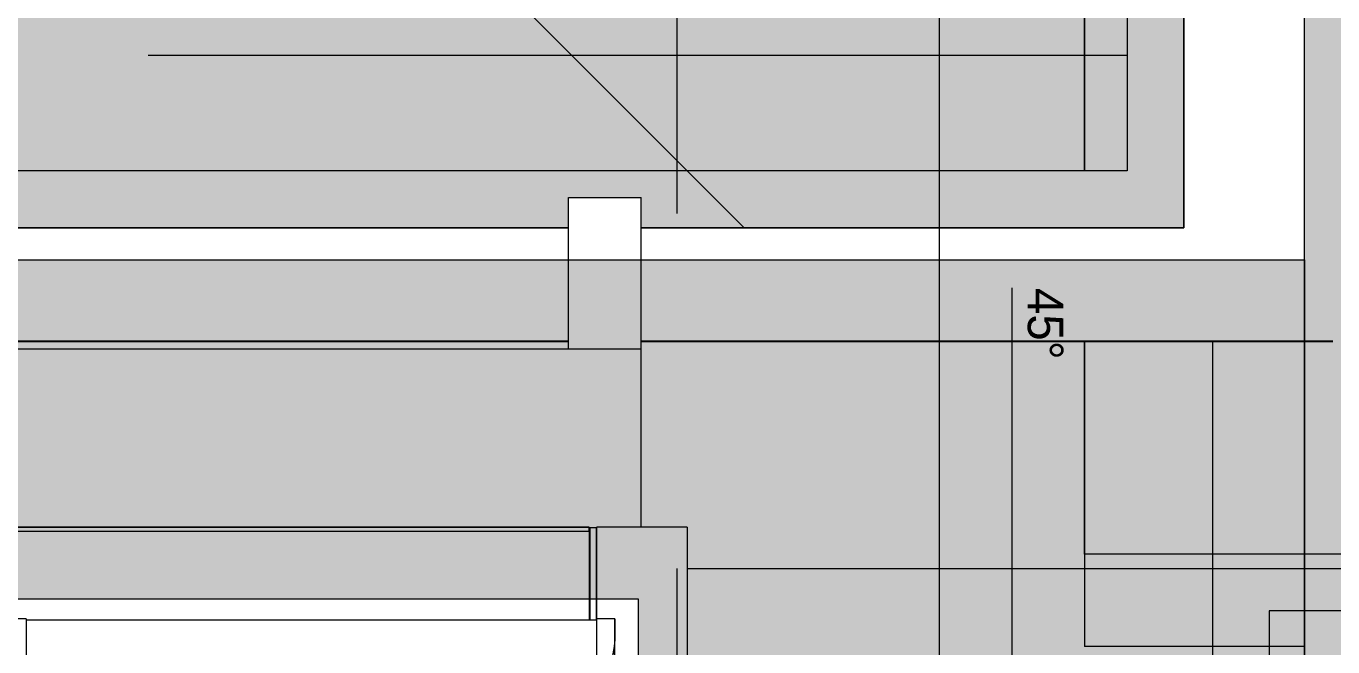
# Model space of a CAD drawing. Header units: metres. Extents: x -4 to 206, y -18 to 45.
# Drawn here: x 44.013 to 45.855, y -10.114 to -9.24 of the extents above; entities that cross this region are included whole.
import ezdxf

# ---------------------------------------------------------------- set-up
doc = ezdxf.new("R2010")
doc.units = ezdxf.units.M
doc.header["$MEASUREMENT"] = 0
doc.set_wipeout_variables(frame=1)
for name, pattern in [('Schnittlinie', [0.006, 0.003, -0.0015, 0, -0.0015]), ('Strichlinie eng', [0.002, 0.0015, -0.0005]), ('Untersicht', [0.001, 0.0005, -0.0005]), ('Wipeout_Contour', [1, 0, -1])]:
    doc.linetypes.add(name, pattern=pattern)
for name, color, linetype in [('3._DD PP STG2_4_000 Achsraster', 7, 'Continuous'), ('3._DD PP STG2_4_110 Wand Aussen', 7, 'Continuous'), ('3._DD PP STG2_4_140 Brüstung', 7, 'Continuous'), ('3._DD PP STG2_4_210 Decke', 7, 'Continuous'), ('3._DD PP STG2_4_220 Bodenaufbau - Außen_ Gefälle', 7, 'Continuous'), ('3._DD PP STG2_4_221 Bodenaufbau - Abdichtung', 7, 'Continuous'), ('3._DD PP STG2_4_310 Dachkonstruktion massiv', 7, 'Continuous'), ('3._DD PP STG2_4_325 Dachfenster', 7, 'Continuous'), ('3._DD PP STG2_4_330 Dachaufbau', 7, 'Continuous'), ('3._DD PP STG2_4_611 Entwässerung', 7, 'Continuous'), ('3._DD PP STG2_4_851 Marker Schnitt', 7, 'Continuous')]:
    doc.layers.add(name, color=color, linetype=linetype)
doc.styles.add('ERSTELLTER_STIL_2', font='')
doc.styles.get('ERSTELLTER_STIL_2').set_extended_font_data('Eurostile')

msp = doc.modelspace()

# ---------------------------------------------------------------- linework, layer by layer
at = {"layer": '3._DD PP STG2_4_000 Achsraster', "color": 5, "linetype": 'Continuous', "lineweight": 0, "ltscale": 1000}
msp.add_line((31.8, -10.0037), (54.3, -10.0037), dxfattribs=at)
at = {"layer": '3._DD PP STG2_4_110 Wand Aussen', "color": 8, "linetype": 'Schnittlinie', "lineweight": 13, "ltscale": 1000, "flags": 128}
for points in [[(45.505, -8.8031), (45.505, -10.1137)], [(45.815, -10.1137), (45.815, -8.8031)], [(45.685, -10.1137), (45.505, -10.1137)], [(45.69, -10.1137), (45.685, -10.1137)], [(45.81, -10.1137), (45.69, -10.1137)], [(45.815, -10.1137), (45.81, -10.1137)]]:
    msp.add_lwpolyline(points, dxfattribs=at)
at = {"layer": '3._DD PP STG2_4_210 Decke', "color": 7, "linetype": 'Continuous', "lineweight": 13, "ltscale": 1000, "flags": 128}
msp.add_lwpolyline([(48.645, -1.4987), (45.765, -1.4987), (45.765, -3.9237), (45.635, -3.9237), (43.155, -3.9237), (43.155, -5.8737), (41.175, -5.8737), (41.175, -3.9237), (38.605, -3.9237), (38.605, -4.3437), (36.365, -4.3437), (36.365, -1.4987), (33.4844, -1.4987), (33.4954, -10.3587), (34.515, -10.3587), (34.515, -11.383), (37.335, -11.3837), (37.335, -10.0637), (42.835, -10.0637), (42.835, -9.5637), (45.685, -9.5637), (45.685, -8.8637), (48.185, -8.8637)], dxfattribs=at)
at = {"layer": '3._DD PP STG2_4_210 Decke', "color": 7, "linetype": 'Continuous', "lineweight": 13, "ltscale": 1000, "true_color": 0xf4f4f4, "flags": 128}
msp.add_lwpolyline([(33.7568, -11.4636), (33.759, -13.2537), (37.385, -13.2537), (37.385, -12.6087), (42.5891, -12.6087), (42.885, -12.5662), (42.885, -11.7587), (48.205, -11.7587), (48.205, -11.1337), (51.7609, -11.1337), (51.7654, -10.0637), (45.765, -10.0637), (45.765, -10.9637), (42.915, -10.9637), (42.915, -11.4636)], close=True, dxfattribs=at)
at = {"layer": '3._DD PP STG2_4_220 Bodenaufbau - Außen_ Gefälle', "color": 7, "linetype": 'Continuous', "lineweight": 13, "ltscale": 1000, "true_color": 0xf4f4f4, "flags": 128}
msp.add_lwpolyline([(33.759, -13.2437), (37.145, -13.2437), (37.145, -12.5987), (39.935, -12.5987), (42.389, -12.5987), (42.875, -12.5289), (42.875, -11.7487), (45.815, -11.7487), (48.195, -11.7487), (48.195, -11.1237), (51.7609, -11.1237), (51.7654, -10.0637), (45.765, -10.0637), (45.765, -10.9637), (42.915, -10.9637), (42.915, -11.4636), (33.7568, -11.4636)], close=True, dxfattribs=at)
at = {"layer": '3._DD PP STG2_4_310 Dachkonstruktion massiv', "color": 255, "linetype": 'Strichlinie eng', "lineweight": 13, "ltscale": 1000, "flags": 128}
for points in [[(45.505, -9.9837), (45.505, -8.8637)], [(45.505, -9.9837), (45.505, -8.8687)], [(45.6851, -9.2809), (42.6551, -9.2809)], [(45.6851, -9.5637), (45.6851, -9.2809)], [(42.6551, -9.5637), (45.6851, -9.5637)], [(42.965, -9.5687), (45.6851, -9.5687)], [(45.6851, -9.5637), (45.6851, -10.8837)], [(45.6851, -9.5687), (45.6851, -10.8837)], [(44.8761, -9.7637), (43.2161, -9.7637)], [(44.8761, -10.8837), (44.8761, -9.7637)], [(46.2301, -9.9837), (45.505, -9.9837)], [(46.2301, -9.9837), (45.505, -9.9837)], [(44.8761, -10.0337), (43.2161, -10.0337)], [(44.8761, -10.8837), (44.8761, -10.0337)]]:
    msp.add_lwpolyline(points, dxfattribs=at)

# ---------------------------------------------------------------- next in the draw order: wipeouts: each hides what was drawn before it
at = {"color": 254, "linetype": 'Wipeout_Contour', "lineweight": 0, "ltscale": 140.582989}
msp.add_wipeout([(45.8548, -9.6836), (45.565, -9.4436), (45.565, -9.6836)], dxfattribs=at).dxf.layer = '3._DD PP STG2_4_140 Brüstung'

# ---------------------------------------------------------------- next in the draw order: wipeouts: each hides what was drawn before it
at = {"color": 254, "linetype": 'Wipeout_Contour', "lineweight": 0, "ltscale": 139.634304}
msp.add_wipeout([(45.565, -9.4436), (45.8548, -9.6836), (45.8549, -9.4436)], dxfattribs=at).dxf.layer = '3._DD PP STG2_4_140 Brüstung'

# ---------------------------------------------------------------- next in the draw order: wipeouts: each hides what was drawn before it
at = {"color": 254, "linetype": 'Wipeout_Contour', "lineweight": 0, "ltscale": 186.533173}
msp.add_wipeout([(45.565, -8.9836), (45.565, -9.4436), (45.8549, -9.4436), (45.8549, -8.9837)], dxfattribs=at).dxf.layer = '3._DD PP STG2_4_140 Brüstung'

# ---------------------------------------------------------------- next in the draw order: linework, layer by layer
at = {"layer": '3._DD PP STG2_4_140 Brüstung', "color": 7, "linetype": 'Continuous', "lineweight": 18, "ltscale": 1000, "flags": 128}
msp.add_lwpolyline([(45.565, -8.7436), (45.565, -9.4436)], dxfattribs=at)
at = {"layer": '3._DD PP STG2_4_221 Bodenaufbau - Abdichtung', "color": 171, "linetype": 'Schnittlinie', "lineweight": 13, "ltscale": 1000, "true_color": 0x6c6cff, "flags": 128}
msp.add_lwpolyline([(45.645, -8.8237), (45.645, -9.5237)], dxfattribs=at)

# ---------------------------------------------------------------- next in the draw order: wipeouts: each hides what was drawn before it
at = {"color": 254, "linetype": 'Wipeout_Contour', "lineweight": 0, "ltscale": 140.715531}
msp.add_wipeout([(45.8549, -8.9838), (45.8549, -9.6836), (45.8551, -8.9838)], dxfattribs=at).dxf.layer = '3._DD PP STG2_4_140 Brüstung'

# ---------------------------------------------------------------- next in the draw order: linework, layer by layer
at = {"layer": '3._DD PP STG2_4_140 Brüstung', "color": 7, "linetype": 'Continuous', "lineweight": 18, "ltscale": 1000}
msp.add_line((45.8549, -9.6836), (45.8548, -9.6836), dxfattribs=at)

# ---------------------------------------------------------------- next in the draw order: wipeouts: each hides what was drawn before it
at = {"color": 254, "linetype": 'Wipeout_Contour', "lineweight": 0, "ltscale": 181.250957}
msp.add_wipeout([(45.565, -9.4436), (43.0049, -9.4436), (43.0049, -9.6836), (45.565, -9.6836)], dxfattribs=at).dxf.layer = '3._DD PP STG2_4_140 Brüstung'

# ---------------------------------------------------------------- next in the draw order: linework, layer by layer
at = {"layer": '3._DD PP STG2_4_140 Brüstung', "color": 7, "linetype": 'Continuous', "lineweight": 18, "ltscale": 1000, "flags": 128}
msp.add_lwpolyline([(45.565, -9.4436), (43.0049, -9.4436)], dxfattribs=at)
at = {"layer": '3._DD PP STG2_4_221 Bodenaufbau - Abdichtung', "color": 171, "linetype": 'Schnittlinie', "lineweight": 13, "ltscale": 1000, "true_color": 0x6c6cff, "flags": 128}
for points in [[(45.025, -9.5237), (44.495, -8.9937)], [(44.495, -8.9937), (45.025, -9.5237)], [(45.025, -9.5237), (42.455, -9.5237)], [(45.645, -9.5237), (45.025, -9.5237)]]:
    msp.add_lwpolyline(points, dxfattribs=at)

# ---------------------------------------------------------------- next in the draw order: wipeouts: each hides what was drawn before it
at = {"color": 254, "linetype": 'Wipeout_Contour', "lineweight": 0, "ltscale": 137.296989}
msp.add_wipeout([(45.8549, -9.6837), (43.0051, -9.6836), (45.8549, -9.6838)], dxfattribs=at).dxf.layer = '3._DD PP STG2_4_140 Brüstung'

# ---------------------------------------------------------------- next in the draw order: hatches: boundary and pattern name
at = {"layer": '3._DD PP STG2_4_220 Bodenaufbau - Außen_ Gefälle', "linetype": 'Continuous', "lineweight": 0, "true_color": 0x323232}
msp.add_hatch(color=250, dxfattribs=at).paths.add_polyline_path([(33.5244, -1.5387), (33.5354, -10.3187), (34.555, -10.3187), (34.555, -11.3437), (37.295, -11.3437), (37.295, -10.0237), (42.795, -10.0237), (42.795, -9.5237), (45.645, -9.5237), (45.645, -8.8237), (48.225, -8.8237), (48.225, -9.9837), (51.065, -9.9837), (51.065, -8.1987), (51.9934, -8.1987), (52.0151, -4.3837), (48.605, -4.3837), (48.605, -1.5387), (45.805, -1.5387), (45.805, -3.9637), (43.12, -3.9637), (43.12, -5.8237), (41.225, -5.8237), (41.225, -3.9637), (38.7509, -3.9637), (38.7509, -4.3837), (36.325, -4.3837), (36.325, -1.5387)])
at = {"layer": '3._DD PP STG2_4_330 Dachaufbau', "linetype": 'Continuous', "lineweight": 0, "true_color": 0x000000}
msp.add_hatch(color=18, dxfattribs=at).paths.add_polyline_path([(48.055, -10.1837), (48.055, -8.8687), (45.815, -8.8687), (45.815, -10.1837), (46.1798, -10.1837), (46.1798, -9.4782), (47.8398, -9.4782), (47.8398, -10.1837)])

# ---------------------------------------------------------------- next in the draw order: linework, layer by layer
at = {"layer": '3._DD PP STG2_4_000 Achsraster', "color": 5, "linetype": 'Continuous', "lineweight": 0, "ltscale": 1000}
msp.add_line((45.3, 1.9963), (45.3, -16.0037), dxfattribs=at)
at = {"layer": '3._DD PP STG2_4_140 Brüstung', "color": 7, "linetype": 'Continuous', "lineweight": 18, "ltscale": 1000}
for p, q in [((45.8548, -9.6836), (43.0051, -9.6836)), ((45.8549, -9.6836), (45.8548, -9.6836))]:
    msp.add_line(p, q, dxfattribs=at)
at = {"layer": '3._DD PP STG2_4_140 Brüstung', "color": 7, "linetype": 'Continuous', "lineweight": 18, "ltscale": 1000, "flags": 128}
msp.add_lwpolyline([(43.0051, -9.6838), (45.8551, -9.6838)], dxfattribs=at)
at = {"layer": '3._DD PP STG2_4_220 Bodenaufbau - Außen_ Gefälle', "color": 7, "linetype": 'Continuous', "lineweight": 13, "ltscale": 1000, "flags": 128}
msp.add_lwpolyline([(48.605, -1.5387), (45.805, -1.5387), (45.805, -3.9637), (43.12, -3.9637), (43.12, -5.8237), (41.225, -5.8237), (41.225, -3.9637), (38.7509, -3.9637), (38.7509, -4.3837), (36.325, -4.3837), (36.325, -1.5387), (33.5244, -1.5387), (33.5354, -10.3187), (34.555, -10.3187), (34.555, -11.3437), (37.295, -11.3437), (37.295, -10.0237), (42.795, -10.0237), (42.795, -9.5237), (45.645, -9.5237), (45.645, -8.8237), (48.225, -8.8237)], dxfattribs=at)
at = {"layer": '3._DD PP STG2_4_330 Dachaufbau', "color": 7, "linetype": 'Continuous', "lineweight": 18, "ltscale": 1000, "flags": 128}
for points in [[(45.815, -10.1837), (45.815, -8.8687)], [(45.815, -9.5687), (45.815, -11.0837)]]:
    msp.add_lwpolyline(points, dxfattribs=at)
at = {"layer": '3._DD PP STG2_4_611 Entwässerung', "color": 250, "linetype": 'Continuous', "lineweight": 13, "ltscale": 1000, "true_color": 0x3f3f3f}
msp.add_line((45.4028, -10.266), (45.4028, -9.6085), dxfattribs=at)

# ---------------------------------------------------------------- next in the draw order: texts
at = {"layer": '3._DD PP STG2_4_611 Entwässerung', "color": 250, "linetype": 'Continuous', "lineweight": 13, "true_color": 0x3f3f3f, "insert": (45.4242, -9.6085), "char_height": 0.05, "attachment_point": 7, "rotation": 270, "style": 'ERSTELLTER_STIL_2'}
msp.add_mtext('\\A1;{\\pql;\\fEurostile|b0|i0|c0|p0;\\W1.000000;45°}', dxfattribs=at)

# ---------------------------------------------------------------- next in the draw order: wipeouts: each hides what was drawn before it
at = {"color": 254, "linetype": 'Wipeout_Contour', "lineweight": 0, "ltscale": 183.383436}
msp.add_wipeout([(44.88, -9.4809), (44.7777, -9.4809), (44.7777, -9.6942), (44.88, -9.6942)], dxfattribs=at).dxf.layer = '3._DD PP STG2_4_325 Dachfenster'

# ---------------------------------------------------------------- next in the draw order: linework, layer by layer
at = {"layer": '3._DD PP STG2_4_325 Dachfenster', "color": 7, "linetype": 'Continuous', "lineweight": 13, "ltscale": 1000, "true_color": 0xf4f4f4, "flags": 128}
msp.add_lwpolyline([(44.7777, -9.4809), (44.88, -9.4809)], dxfattribs=at)
at = {"layer": '3._DD PP STG2_4_330 Dachaufbau', "color": 7, "linetype": 'Continuous', "lineweight": 18, "ltscale": 1000, "flags": 128}
msp.add_lwpolyline([(42.965, -9.5687), (45.815, -9.5687)], dxfattribs=at)

# ---------------------------------------------------------------- next in the draw order: wipeouts: each hides what was drawn before it
at = {"color": 254, "linetype": 'Wipeout_Contour', "lineweight": 0, "ltscale": 542.134104}
msp.add_wipeout([(44.88, -9.6942), (43.12, -9.6942), (43.12, -9.9457), (43.1825, -9.9457), (43.1835, -9.9464), (43.1925, -9.9464), (43.1935, -9.9459), (44.8065, -9.9458), (44.8075, -9.9464), (44.8165, -9.9464), (44.8175, -9.9457), (44.88, -9.9457)], dxfattribs=at).dxf.layer = '3._DD PP STG2_4_325 Dachfenster'

# ---------------------------------------------------------------- next in the draw order: linework, layer by layer
at = {"layer": '3._DD PP STG2_4_325 Dachfenster', "color": 7, "linetype": 'Continuous', "lineweight": 13, "ltscale": 1000, "true_color": 0xf4f4f4, "flags": 128}
for points in [[(44.7777, -9.6942), (44.7777, -9.4809)], [(44.88, -9.6942), (44.88, -9.4809)], [(43.12, -9.6942), (44.88, -9.6942)], [(44.88, -9.9457), (44.88, -9.6942)]]:
    msp.add_lwpolyline(points, dxfattribs=at)

# ---------------------------------------------------------------- next in the draw order: wipeouts: each hides what was drawn before it
at = {"color": 254, "linetype": 'Wipeout_Contour', "lineweight": 0, "ltscale": 229.742175}
msp.add_wipeout([(44.8175, -9.9457), (44.8165, -9.9464), (44.8165, -10.0761), (44.817, -10.0749), (44.8175, -10.0749)], dxfattribs=at).dxf.layer = '3._DD PP STG2_4_325 Dachfenster'

# ---------------------------------------------------------------- next in the draw order: wipeouts: each hides what was drawn before it
at = {"color": 254, "linetype": 'Wipeout_Contour', "lineweight": 0, "ltscale": 415.006966}
msp.add_wipeout([(44.945, -9.9457), (44.8175, -9.9457), (44.8175, -10.0749), (44.8427, -10.0749), (44.8427, -10.077), (44.8427, -10.1617), (44.88, -10.1619), (44.88, -10.1932), (44.945, -10.1932)], dxfattribs=at).dxf.layer = '3._DD PP STG2_4_325 Dachfenster'

# ---------------------------------------------------------------- next in the draw order: linework, layer by layer
at = {"layer": '3._DD PP STG2_4_325 Dachfenster', "color": 7, "linetype": 'Continuous', "lineweight": 13, "ltscale": 1000, "flags": 128}
msp.add_lwpolyline([(44.945, -9.9457), (44.945, -10.1932)], dxfattribs=at)
at = {"layer": '3._DD PP STG2_4_330 Dachaufbau', "color": 7, "linetype": 'Continuous', "lineweight": 18, "ltscale": 1000, "flags": 128}
msp.add_lwpolyline([(44.8761, -11.0837), (44.8761, -10.0472)], dxfattribs=at)
at = {"layer": '3._DD PP STG2_4_851 Marker Schnitt', "color": 7, "linetype": 'Untersicht', "lineweight": 13, "ltscale": 1000}
msp.add_line((44.93, 1.9963), (44.93, -15.6487), dxfattribs=at)

# ---------------------------------------------------------------- next in the draw order: wipeouts: each hides what was drawn before it
at = {"color": 254, "linetype": 'Wipeout_Contour', "lineweight": 0, "ltscale": 183.678502}
msp.add_wipeout([(44.8075, -9.9464), (44.8075, -10.0761), (44.8165, -10.0761), (44.8165, -9.9464)], dxfattribs=at).dxf.layer = '3._DD PP STG2_4_325 Dachfenster'
at = {"color": 254, "linetype": 'Wipeout_Contour', "lineweight": 0, "ltscale": 230.043415}
msp.add_wipeout([(44.8413, -10.2721), (44.8426, -10.2582), (44.8426, -10.1045), (44.8417, -10.1132), (44.8413, -10.1167)], dxfattribs=at).dxf.layer = '3._DD PP STG2_4_325 Dachfenster'

# ---------------------------------------------------------------- next in the draw order: linework, layer by layer
at = {"layer": '3._DD PP STG2_4_325 Dachfenster', "color": 7, "linetype": 'Continuous', "lineweight": 13, "ltscale": 1000, "flags": 128}
msp.add_lwpolyline([(44.945, -9.9457), (44.8175, -9.9457)], dxfattribs=at)

# ---------------------------------------------------------------- next in the draw order: wipeouts: each hides what was drawn before it
at = {"color": 254, "linetype": 'Wipeout_Contour', "lineweight": 0, "ltscale": 273.55777}
msp.add_wipeout([(44.8065, -9.9519), (44, -9.9519), (44, -10.0749), (44.013, -10.0749), (44.013, -10.0761), (44.8065, -10.0761)], dxfattribs=at).dxf.layer = '3._DD PP STG2_4_325 Dachfenster'
at = {"color": 254, "linetype": 'Wipeout_Contour', "lineweight": 0, "ltscale": 183.822057}
msp.add_wipeout([(44.817, -10.091), (44.817, -10.1013), (44.8426, -10.1013), (44.8426, -10.091)], dxfattribs=at).dxf.layer = '3._DD PP STG2_4_325 Dachfenster'

# ---------------------------------------------------------------- next in the draw order: wipeouts: each hides what was drawn before it
at = {"color": 254, "linetype": 'Wipeout_Contour', "lineweight": 0, "ltscale": 183.65964}
msp.add_wipeout([(44.8075, -9.9464), (44.8065, -9.9459), (44.8065, -10.0761), (44.8075, -10.0761)], dxfattribs=at).dxf.layer = '3._DD PP STG2_4_325 Dachfenster'
at = {"color": 254, "linetype": 'Wipeout_Contour', "lineweight": 0, "ltscale": 135.812452}
msp.add_wipeout([(44.0127, -10.0749), (44.0127, -10.0823), (44.013, -10.0749)], dxfattribs=at).dxf.layer = '3._DD PP STG2_4_325 Dachfenster'
at = {"color": 254, "linetype": 'Wipeout_Contour', "lineweight": 0, "ltscale": 183.806621}
msp.add_wipeout([(44.817, -10.0749), (44.817, -10.0823), (44.8427, -10.0823), (44.8427, -10.0749)], dxfattribs=at).dxf.layer = '3._DD PP STG2_4_325 Dachfenster'
at = {"color": 254, "linetype": 'Wipeout_Contour', "lineweight": 0, "ltscale": 229.295483}
msp.add_wipeout([(44.817, -10.1013), (44.817, -10.1132), (44.8417, -10.1132), (44.8426, -10.1045), (44.8426, -10.1013)], dxfattribs=at).dxf.layer = '3._DD PP STG2_4_325 Dachfenster'

# ---------------------------------------------------------------- next in the draw order: linework, layer by layer
at = {"layer": '3._DD PP STG2_4_325 Dachfenster', "color": 7, "linetype": 'Continuous', "lineweight": 13, "ltscale": 1000, "flags": 128}
msp.add_lwpolyline([(44.8175, -9.9457), (44.8165, -9.9464)], dxfattribs=at)
at = {"layer": '3._DD PP STG2_4_330 Dachaufbau', "color": 7, "linetype": 'Continuous', "lineweight": 18, "ltscale": 1000, "flags": 128}
msp.add_lwpolyline([(44.8761, -10.0472), (43.2161, -10.0472)], dxfattribs=at)

# ---------------------------------------------------------------- next in the draw order: wipeouts: each hides what was drawn before it
at = {"color": 254, "linetype": 'Wipeout_Contour', "lineweight": 0, "ltscale": 182.032039}
msp.add_wipeout([(44, -9.9519), (44.8065, -9.9519), (44.8065, -9.9462), (44, -9.9462)], dxfattribs=at).dxf.layer = '3._DD PP STG2_4_325 Dachfenster'
at = {"color": 254, "linetype": 'Wipeout_Contour', "lineweight": 0, "ltscale": 135.818715}
msp.add_wipeout([(44.0127, -10.0823), (44.0126, -10.091), (44.013, -10.0823)], dxfattribs=at).dxf.layer = '3._DD PP STG2_4_325 Dachfenster'
at = {"color": 254, "linetype": 'Wipeout_Contour', "lineweight": 0, "ltscale": 183.813677}
msp.add_wipeout([(44.817, -10.0823), (44.817, -10.091), (44.8426, -10.091), (44.8427, -10.0823)], dxfattribs=at).dxf.layer = '3._DD PP STG2_4_325 Dachfenster'
at = {"color": 254, "linetype": 'Wipeout_Contour', "lineweight": 0, "ltscale": 229.372159}
msp.add_wipeout([(44.817, -10.1132), (44.817, -10.1263), (44.8394, -10.1263), (44.8413, -10.1167), (44.8417, -10.1132)], dxfattribs=at).dxf.layer = '3._DD PP STG2_4_325 Dachfenster'

# ---------------------------------------------------------------- next in the draw order: linework, layer by layer
at = {"layer": '3._DD PP STG2_4_325 Dachfenster', "color": 7, "linetype": 'Continuous', "lineweight": 13, "ltscale": 1000, "flags": 128}
for points in [[(44.8427, -10.077), (44.8427, -10.0749)], [(44.8427, -10.1685), (44.8427, -10.077)]]:
    msp.add_lwpolyline(points, dxfattribs=at)

# ---------------------------------------------------------------- next in the draw order: wipeouts: each hides what was drawn before it
at = {"color": 254, "linetype": 'Wipeout_Contour', "lineweight": 0, "ltscale": 136.727165}
msp.add_wipeout([(44, -9.9462), (44.8065, -9.9462), (44, -9.946)], dxfattribs=at).dxf.layer = '3._DD PP STG2_4_325 Dachfenster'
at = {"color": 254, "linetype": 'Wipeout_Contour', "lineweight": 0, "ltscale": 180.585635}
msp.add_wipeout([(43.9874, -10.091), (43.9874, -10.1013), (44.013, -10.1013), (44.013, -10.091)], dxfattribs=at).dxf.layer = '3._DD PP STG2_4_325 Dachfenster'

# ---------------------------------------------------------------- next in the draw order: linework, layer by layer
at = {"layer": '3._DD PP STG2_4_325 Dachfenster', "color": 7, "linetype": 'Continuous', "lineweight": 13, "ltscale": 1000, "flags": 128}
for points in [[(44.8065, -9.9458), (44, -9.9458), (43.1935, -9.9458)], [(44.8075, -9.9464), (44.8065, -9.9459)], [(44.8065, -9.9519), (44, -9.9519), (43.1935, -9.9519)], [(44.8065, -9.9519), (44.8065, -9.9462)], [(44.8165, -9.9464), (44.8075, -9.9464)]]:
    msp.add_lwpolyline(points, dxfattribs=at)

# ---------------------------------------------------------------- next in the draw order: wipeouts: each hides what was drawn before it
at = {"color": 254, "linetype": 'Wipeout_Contour', "lineweight": 0, "ltscale": 182.193027}
msp.add_wipeout([(44.013, -10.0761), (44.013, -10.0836), (44.817, -10.0836), (44.817, -10.0761)], dxfattribs=at).dxf.layer = '3._DD PP STG2_4_325 Dachfenster'

# ---------------------------------------------------------------- next in the draw order: wipeouts: each hides what was drawn before it
at = {"color": 254, "linetype": 'Wipeout_Contour', "lineweight": 0, "ltscale": 182.200206}
msp.add_wipeout([(44.013, -10.0836), (44.013, -10.0923), (44.817, -10.0923), (44.817, -10.0836)], dxfattribs=at).dxf.layer = '3._DD PP STG2_4_325 Dachfenster'

# ---------------------------------------------------------------- next in the draw order: linework, layer by layer
at = {"layer": '3._DD PP STG2_4_325 Dachfenster', "color": 7, "linetype": 'Continuous', "lineweight": 13, "ltscale": 1000, "flags": 128}
for points in [[(44.8065, -9.9519), (44.8065, -10.0761)], [(44.8075, -9.9464), (44.8075, -10.0761)], [(44.8165, -9.9464), (44.8165, -10.0761)], [(44.013, -10.0749), (43.9874, -10.0749)], [(44.8427, -10.0749), (44.817, -10.0749)], [(44.013, -10.0761), (44.817, -10.0761)]]:
    msp.add_lwpolyline(points, dxfattribs=at)

# ---------------------------------------------------------------- next in the draw order: wipeouts: each hides what was drawn before it
at = {"color": 254, "linetype": 'Wipeout_Contour', "lineweight": 0, "ltscale": 182.208615}
msp.add_wipeout([(44.013, -10.0923), (44.013, -10.1025), (44.817, -10.1025), (44.817, -10.0923)], dxfattribs=at).dxf.layer = '3._DD PP STG2_4_325 Dachfenster'

# ---------------------------------------------------------------- next in the draw order: wipeouts: each hides what was drawn before it
at = {"color": 254, "linetype": 'Wipeout_Contour', "lineweight": 0, "ltscale": 182.218382}
msp.add_wipeout([(44.013, -10.1143), (44.817, -10.1143), (44.817, -10.1025), (44.013, -10.1025)], dxfattribs=at).dxf.layer = '3._DD PP STG2_4_325 Dachfenster'

# ---------------------------------------------------------------- next in the draw order: hatches: boundary and pattern name
at = {"layer": '3._DD PP STG2_4_330 Dachaufbau', "linetype": 'Continuous', "lineweight": 0, "true_color": 0x000000}
msp.add_hatch(color=18, dxfattribs=at).paths.add_polyline_path([(44.8761, -10.0472), (44.8761, -11.0837), (45.815, -11.0837), (45.815, -9.5687), (42.965, -9.5687), (42.965, -11.0837), (43.2161, -11.0837), (43.2161, -10.0472)])

# ---------------------------------------------------------------- next in the draw order: linework, layer by layer
at = {"layer": '3._DD PP STG2_4_325 Dachfenster', "color": 7, "linetype": 'Continuous', "lineweight": 13, "ltscale": 1000, "flags": 128}
for points in [[(44.013, -10.0749), (44.013, -10.0823), (44.013, -10.091), (44.013, -10.1013), (44.013, -10.1132), (44.013, -10.1263), (44.013, -10.1404), (44.013, -10.147), (44.013, -10.1539), (44.013, -10.1605), (44.013, -10.1906), (44.013, -10.2184), (44.013, -10.2438), (44.013, -10.2663), (44.013, -10.2857), (44.013, -10.3017)], [(44.817, -10.0749), (44.817, -10.0823), (44.817, -10.091), (44.817, -10.1013), (44.817, -10.1132), (44.817, -10.1263), (44.817, -10.1404), (44.817, -10.147), (44.817, -10.1539), (44.817, -10.1605), (44.817, -10.1906), (44.817, -10.2184), (44.817, -10.2438), (44.817, -10.2663), (44.817, -10.2857), (44.817, -10.3017)], [(44.8427, -10.0749), (44.8427, -10.0823), (44.8426, -10.091), (44.8426, -10.1013), (44.8426, -10.1045), (44.8417, -10.1132), (44.8413, -10.1167), (44.8394, -10.1263), (44.8387, -10.1301), (44.8357, -10.1404), (44.8346, -10.1451), (44.8339, -10.147), (44.8318, -10.1539), (44.8305, -10.1605), (44.8267, -10.1906), (44.8246, -10.2184), (44.8242, -10.2438), (44.8255, -10.2663), (44.8284, -10.2857), (44.8329, -10.3017)]]:
    msp.add_lwpolyline(points, dxfattribs=at)

doc.saveas('drawing.dxf')
